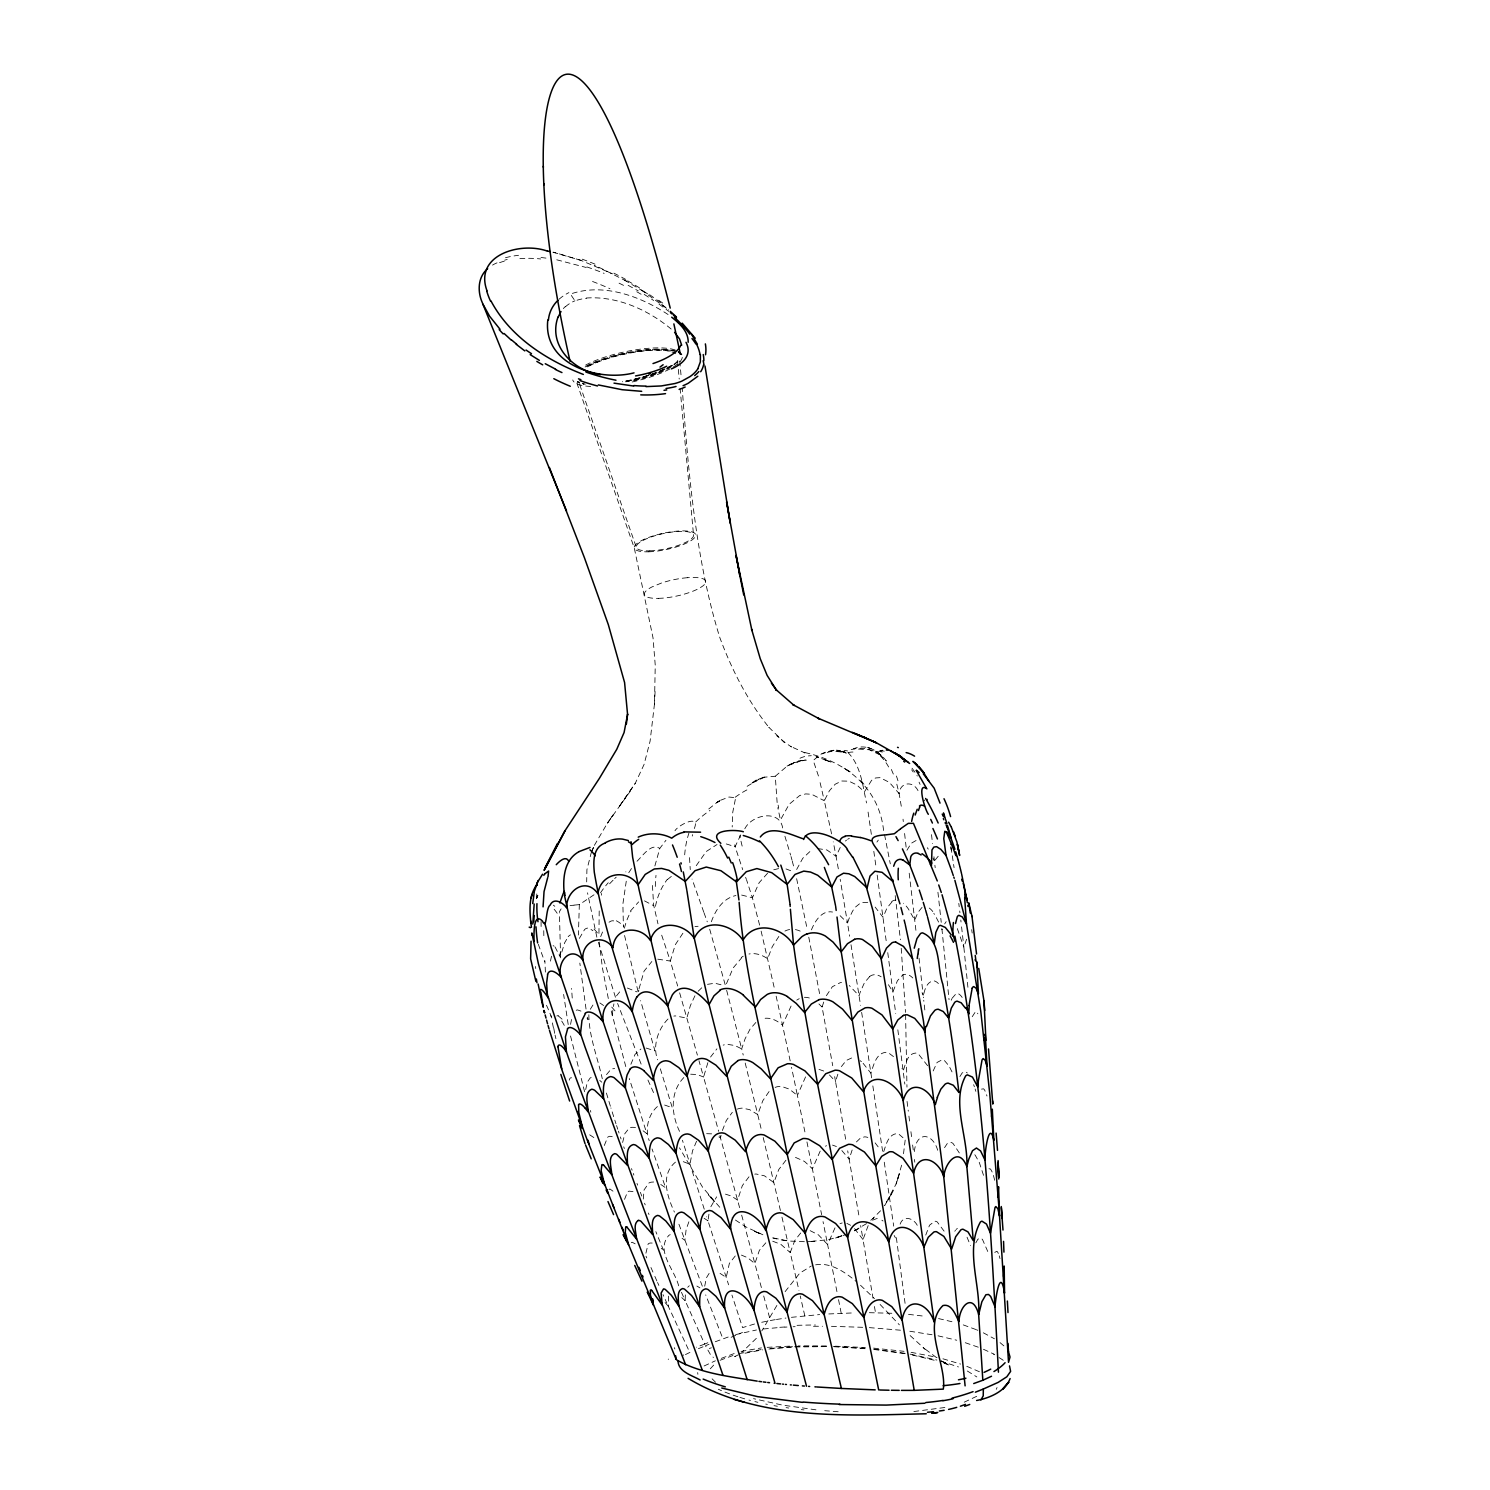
<?xml version="1.0" encoding="UTF-8"?>
<svg xmlns="http://www.w3.org/2000/svg" width="1490" height="1490" viewBox="0 0 1490 1490"><rect width="100%" height="100%" fill="white"/><g stroke="black" fill="none" stroke-linecap="round" stroke-linejoin="round"><path stroke-width="0.75" stroke-dasharray="5 3.75" d="M697.674 1372.588L697.879 1374.283M554.653 1033.315L553.442 1026.256M689.516 857.625L690.261 869.62M655.097 691.546L654.464 704.546L655.246 665.248L653.03 637.869L634.312 548.115L576.351 381.514M652.452 885.451L653.607 904.933L657.984 923.8M801.601 760.515L787.521 765.804L775.284 776.234L777.277 804.656M678.639 1285.795C674.746 1269.797 655.228 1250.799 668.861 1235.359A7.655 7.077 50 0 1 670.202 1234.688M594.026 894.782L579.331 904.616L578.399 935.068M654.482 703.932L650.087 741.201L644.053 764.5L635.299 783.274L618.685 807.338L635.299 783.274M685.344 1294.885L685.158 1300.696L704.677 1344.073L707.825 1342.732M905.175 1140.092L903.368 1154.936M599.204 910.93L598.906 936.726M536.419 897.483L536.847 893.907M624.534 1199.357L627.569 1191.851A8.698 6.146 60.9 0 1 629.246 1191.125L633.585 1191.739M612.129 1015.156L613.899 1003.869M704.696 1286.205L706.409 1277.843L709.575 1272.665M585.7 1089.562L587.284 1082.224L590.04 1078.145A8.4 6.221 78 0 1 591.847 1077.307L592.499 1077.214M604.325 1145.475L607.641 1137.261A9.089 6.537 66.7 0 1 609.969 1136.255L614.495 1137.168M638.633 991.483L638.819 990.142M545.396 972.095L544.893 960.789M570.558 1024.356L571.825 1017.931M639.024 988.82L644.034 971.201L651.838 961.516M708.942 1214.182L707.974 1220.813L728.61 1284.808M588.848 1014.746C588.923 1036.351 597.658 1057.639 602.295 1078.779M654.874 865.969L659.791 848.406L665.956 840.267M601.55 895.192L601.625 893.441M721.067 1135.305L720.471 1137.894L739.804 1208.334M626.266 881.205L622.876 904.076L623.435 927.227M997.052 1387.544L996.251 1389.332M561.786 952.129L564.598 942.872L568.193 936.707M692.254 836.058L692.589 834.624M569.236 1080.194L569.832 1078.574A10.821 3.986 68.8 0 1 570.763 1077.829L571.583 1077.792M905.082 1303.359L896.067 1235.452M927.208 800.763L927.674 799.068M901.636 1165.18L896.105 1183.973L884.65 1205.578L893.311 1190.622L890.033 1196.991M537.22 896.57L536.437 898.619L538.02 895.024L536.437 898.768L538.374 894.577L540.106 895.118M668.619 1296.17L668.339 1306.358L688.566 1349.847M914.357 1151.546C916.406 1130.668 933.094 1132.735 937.918 1151.044M925.756 1235.08L929.537 1225.208L934.751 1221.204A15.366 7.487 77 0 1 937.229 1221.93L945.442 1232.956M630.885 1064.288L635.057 1054.361L640.905 1049.034M883.7 1151.658C886.01 1145.084 888.003 1135.119 896.105 1133.704A18.104 10.095 75.8 0 1 899.085 1134.337L905.529 1139.924M972.225 1016.702L975.559 1011.58A18.662 4.302 82.9 0 1 977.868 1013.777M694.284 828.552C700.598 813.689 678.322 824.957 674.97 830.75M942.369 929.537L941.587 929.108M722.371 1130.5L726.319 1120.499L732.316 1112.322M600.675 936.651L603.599 929.313M726.45 983.735L733.136 967.96L741.48 958.033M896.682 1182.259L899.439 1173.859L896.105 1183.973M591.474 851.814L586.911 869.732L586.688 881.912M933.168 1070.938L937.098 1062.426L942.313 1059.725A20.711 8.549 78.5 0 1 944.716 1060.88L948.962 1065.853L953.47 1074.756M823.728 1002.062L822.089 1007.054L832.724 1065.723M579.349 938.421L584.657 929.443A6.09 4.34 -57.4 0 1 587.786 928.065A7.487 5.327 -57.6 0 1 589.034 928.158L592.927 930.71M837.864 1074.197L835.518 1081.442L845.892 1140.446M590.282 1009.27L594.193 1003.031M710.842 1206.732L716.634 1196.842M711.363 921.77C715.293 910.26 723.19 898.172 735.911 895.527M852.15 1150.001L849.151 1159.164L859.283 1217.796M707.862 1062.668L703.578 1077.046L718.664 1131.338M951.235 1000.237L951.812 998.877M796.647 869.49L802.719 858.352L810.374 851.125M811.435 929.853C814.862 921.323 821.716 909.98 832.538 912.029M975.82 1242.865L977.887 1239.177L980.737 1238.227A15.44 5.308 80.1 0 1 982.543 1239.587L989.043 1254.431M935.05 860.121L940.469 853.491M593.504 847.344L590.934 853.342L593.318 847.885M536.307 898.377L537.722 895.583L536.307 898.377L537.499 895.937L536.847 897.222M906.944 850.231L911.228 843.303L916.238 840.397M594.361 845.351L607.51 822.983L630.196 791.376M959.895 1076.544L962.223 1072.874L965.352 1071.813A20.227 6.891 80.1 0 1 967.327 1073.005M616.543 995.823L621.665 989.416M826.391 995.674L832.37 986.715L840.341 982.636A25.609 15.813 74.6 0 1 841.552 982.599M952.11 998.263L956.096 993.681A24.119 8.065 80.1 0 1 962.559 998.021M606.505 1074.625L610.732 1069.559A8.4 7.636 84.4 0 1 613.005 1068.721L614.662 1068.609M944.548 1147.654L947.156 1143.687L950.732 1142.383A17.973 7.45 78.4 0 1 953.041 1143.482L959.653 1153.428M688.883 1221.781L686.145 1229.474L684.879 1240.295L680.166 1236.886M696.24 865.69L706.186 851.554L717.044 844.513M868.167 1225.581L863.027 1239.587L873.028 1298.181M609 1189.765L609.187 1189.43A9.648 2.961 62.8 0 1 609.987 1189.02L614.904 1192.559M944.66 923.912L946.169 921.639M776.886 1305.445L761.781 1330.961M740.735 834.884L735.11 846.693L742.709 869.657M900.146 1224.147C903.499 1214.108 914.953 1218.82 917.803 1226.568M694.955 995.767L690.392 1005.508L686.834 1018.08L675.119 1015.882A17.265 15.757 73.1 0 0 673.834 1016.124M696.556 1141.21L692.515 1150.876L689.963 1164.249L681.34 1160.915M630.475 910.949L638.651 901.897M710.544 1057.025L716.913 1048.83M840.23 847.493L836.039 856.229L838.777 871.296M841.366 1066.616L846.245 1060.47L851.684 1057.956A21.922 13.615 74.7 0 1 855.186 1058.217M994.743 1252.382L996.922 1251.321A12.162 2.961 83.2 0 1 998.077 1252.904L998.449 1253.723M785.118 1291.644L799.739 1273.186L811.324 1265.979M954.811 1231.243L955.425 1230.274M888.226 1200.065L889.269 1198.444M876.921 842.055L878.299 840.099M791.078 1006.029L782.511 1025.064L790.184 1060.899M805.568 1076.898L797.392 1095.411L805.606 1135.305M631.499 868.521L628.314 873.401A5.681 4.153 -33.1 0 0 625.781 871.855M710.302 1368.807L715.703 1362.903M820.189 1151.1L812.404 1168.775L804.507 1161.418L795.902 1157.562A21.624 15.999 73.4 0 0 791.954 1157.544M834.996 1227.853L827.602 1244.523L837.361 1293.711M744.795 828.775C751.929 814.322 780.481 808.94 782.753 828.719M856.433 1141.936L860.289 1138.211L864.479 1136.87A18.923 11.827 74.6 0 1 867.851 1137.466M687.728 1287.267L689.293 1285.74M637.012 861.239C642.674 855.949 651.056 842.744 659.791 848.406M966.6 939.203L963.844 947.119L968.072 988.876M778.86 936.428L772.286 946.671L767.629 958.796A35.388 26.168 72.6 0 0 748.986 954.01M756.343 1338.337L741.815 1352.38M880.571 1210.755L872.488 1218.857M698.158 991.278L702.274 987.274M609.596 883.793L614.215 879.007M769.082 1091.537L762.806 1100.737L757.721 1114.539L761.781 1131.469M561.115 908.863L559.383 911.787M682.904 933.243L675.305 944.697L670.314 961.069L677.689 986.045M667.427 879.528L672.4 875.58M956.059 1229.492L957.362 1228.412M683.836 1077.549C669.625 1092.226 671.226 1114.669 679.794 1131.86M614.662 878.579L616.208 877.182M981.5 1089.134L983.549 1088.836A15.999 3.855 82.9 0 1 984.816 1090.438L986.995 1096.025M708.756 808.958L716.988 802.477M755.84 1022.475L750.047 1029.124L745.056 1038.865L741.685 1048.885L743.231 1055.069M845.426 841.031L846.525 840.118M800.689 1232.994L794.859 1240.425L790.203 1252.55L798.957 1290.396M668.004 1019.011C657.947 1029.18 652.396 1046.166 657.63 1059.781M748.986 1176.802L742.337 1185.612L737.569 1200.158L731.627 1196.135L725.071 1194.012M785.919 1160.244L778.749 1169.557L773.869 1182.594L764.389 1175.796L756.063 1173.99A18.942 15.254 74.6 0 0 754.797 1174.139M870.793 1220.273L873.904 1217.684L870.924 1220.142M747.142 786.31L762.042 777.408L775.284 776.234M767.574 873.233L759.174 882.676L752.394 897.762L759.788 925.7M891.895 901.99L887.016 907.932L883.03 917.318L875.152 907.093M869.694 976.546L864.461 982.674L860.233 992.154A104.188 57.57 75.9 0 0 859.06 995.748L849.263 985.467M609.019 922.217L610.881 921.155A5.923 4.88 -45.8 0 1 613.154 920.783L615.91 921.528M765.823 1242.828L759.397 1250.315L754.871 1263.576L761.781 1288.999M657.407 1106.567C648.15 1114.408 644.816 1129.55 649.212 1140.632M866.547 1223.625L852.857 1231.634L859.004 1228.449M872.563 1220.198L876.493 1218.652A16.297 10.281 74.4 0 1 879.659 1219.118L880.758 1219.584M796.778 1000.107L799.236 998.673M717.901 801.862L716.671 802.682L720.285 800.428M719.074 801.136L717.137 802.384L720.955 800.074L718.199 801.676M847.642 839.298L849.337 838.311M675.436 1162.144C660.089 1174.921 667.222 1196.768 674.43 1212.096M672.865 365.199L654.967 373.841L625.409 381.906M735.259 1255.958L729.374 1263.371L726.207 1277.414L716.969 1271.342M976.695 1396.316L962.95 1402.779M756.324 779.941L750.643 783.74L765.916 776.532L757.013 779.754M492.538 265.09L494.438 264.028A43.136 23.821 3.8 0 1 498.778 262.166M720.564 800.26L728.964 797.038L735.669 797.709L732.763 812.199L732.205 826.969M685.456 1354.596L691.062 1351.821M704.1 1365.976L715.386 1360.798M738.109 1354.913L734.663 1356.682L739.413 1354.559M851.181 749.675C863.38 745.82 878.988 750.345 886.327 761.018L878.467 753.176L881 755.169M791.395 763.737L786.962 766.139L797.392 761.018L806.686 760.179L804.824 760.068M825.441 1146.22L826.559 1145.68M720.061 1360.277L735.24 1354.671M709.035 1344.297L705.478 1345.768L710.6 1354.838A12.013 6.5 67.7 0 0 712.537 1356.757L713.505 1357.446M698.4 1348.674L703.448 1346.606M704.677 1344.073L696.351 1347.202M721.29 1358.377L735.818 1352.939M715.275 1341.745L729.876 1336.4M988.969 1168.737L990.552 1169.054L992.619 1172.854M840.025 1223.625L842.204 1222.955M811.473 1241.468L814.695 1241.245L810.225 1241.524L828.812 1239.624L843.601 1235.247M793.611 762.787L805.233 760.086M773.738 869.788L778.898 868.521M841.869 1235.862L838.386 1237.073L845.445 1234.67M707.508 984.331L714.827 983.232L723.004 985.225M775.135 1087.402L776.439 1086.955A24.641 18.122 73.3 0 1 781.896 1086.527L789.327 1089.134L797.392 1095.411L791.507 1067.231M735.632 1334.612L756.454 1329.974M835.573 1238.004L838.758 1237.091M754.536 1323.995L742.579 1327.609L731.944 1295.071M504.682 260.135L507.233 259.483M741.07 1351.411L761.464 1347.891M882.601 750.196L879.808 750.736L884.669 751.258M815.626 1264.842C831.159 1262.011 845.556 1272.646 856.75 1281.884M745.019 1353.218L762.601 1349.847M738.947 1353.628L761.632 1349.493M761.707 1322.282L770.367 1320.531A157.493 52.951 -21.3 0 1 776.476 1319.451M694.973 926.631L698.102 926.259M944.865 1407.491L912.457 1411.719M776.458 1319.47L785.956 1318.054M657.742 959.169L670.314 961.069L660.927 932.87M690.671 1074.197L697.45 1074.569L703.578 1077.046L698.959 1060.694M791.413 1317.328L819.649 1314.571M570.037 905.603L573.017 905.268M763.402 1328.987L779.643 1327.478M574.693 905.063L579.331 904.616M574.358 905.101L573.352 905.231M586.352 298.019C617.586 295.877 648.541 309.957 672.064 329.793M768.896 1349.046L794.189 1346.997L828.421 1346.588M817.6 848.574L826.857 849.952L836.039 856.229L833.245 841.85M687.225 577.692L682.755 578.176A32.575 8.586 -12.2 0 0 673.741 579.722L671.543 580.206A30.452 8.046 -12.2 0 0 661.541 583L651.912 586.967A30.452 8.046 -12.2 0 0 646.474 590.506L645.747 591.213A32.575 8.586 -12.2 0 0 644.313 593.97L645.021 595.777A31.327 8.27 -12.2 0 0 658.524 598.347M770.107 1348.45L792.587 1346.699M767.145 1347.351L789.346 1346.159A337.653 89.102 -12.2 0 1 791.283 1346.085M828.794 1313.957L854.441 1312.858M807.804 1241.617L812.981 1241.356M784.895 1327.143L786.962 1327.031M658.412 598.365L662.249 598.179A32.631 8.605 -12.2 0 0 669.96 597.285L671.822 596.987A30.042 7.934 -12.2 0 0 680.315 595.199L684.823 593.97A31.327 8.27 -12.2 0 0 700.561 587.507L702.87 585.943A30.042 7.934 -12.2 0 0 705.385 583.186L705.608 582.646A32.538 8.586 -12.2 0 0 704.938 579.964L704.36 579.498A30.396 8.027 -12.2 0 0 702.144 578.493A31.327 8.27 -12.2 0 0 687.3 577.729M793.108 1326.752L795.139 1326.677M794.785 1346.625L828.831 1346.327M804.358 1241.691L788.322 1241.021L771.187 1237.538L776.737 1238.935M813.484 1326.268L822.536 1326.249M869.322 1312.69L894.41 1313.342M831.457 1326.323L865.038 1327.385M826.447 1345.973L809.089 1345.842A337.653 89.102 -12.2 0 0 798.007 1345.936M837.026 751.016L844.513 751.779M653.644 1181.998L651.111 1182.185A8.698 8.102 54.5 0 0 648.876 1183.06L644.071 1189.895L643.214 1199.785M835.369 1346.178L865.355 1347.537M834.083 1346.737L868.912 1348.934M833.469 1346.401L865.466 1348.338M741.648 895.062L752.394 897.762L746.583 879.938M869.359 1327.627L902.214 1330.346M838.181 1411.756L824.715 1410.695M873.531 1348.115L904.039 1351.318M646.101 1048.047L654.967 1050.897L640.607 1000.628M881.596 750.681L884.296 751.165M908.528 1314.366L925.346 1316.322M541 257.491L548.19 258.385M873.643 1349.418L904.207 1353.553M804.004 1409.913L801.229 1409.615M874.313 1349.139L905.585 1353.404M815.98 1409.838L782.362 1405.089L753.53 1398.644M627.365 988.038L637.05 991.93M652.192 1243.051L650.217 1243.014A7.655 5.476 58.4 0 0 648.131 1244.02L645.859 1253.425M909.813 1331.241L934.696 1335.17M788.732 1408.031L786.087 1407.64M772.733 1241.226L780.872 1244.355L790.203 1252.55L781.859 1216.715M664.615 1105.04L672.269 1107.685L660.182 1068.293M635.485 1127.39L631.89 1127.297A9.089 8.456 66.3 0 0 628.855 1128.507L624.794 1133.741L622.466 1143.109L621.758 1141.023M911.079 1352.324L937.024 1357.315M781.226 1239.904L786.981 1240.835M726.263 843.936L735.11 846.693L734.7 844.867M711.643 1133.853L706.539 1133.667A14.658 13.112 78 0 0 705.366 1133.909M777.37 1406.243L773.981 1405.647M644.5 900.873L653.719 905.715M556.757 259.8L586.24 267.492M910.036 1354.131L936.893 1360.053M912.29 1355.006L937.769 1361.096M938.57 1318.576L955.407 1322.543M582.311 383.638L585.291 384.252M767.369 1404.381L765.748 1404.046M938.029 1335.822L956.748 1340.236M553.069 252.257L580.932 260.359L612.558 273.843M741.424 1255.101L747.645 1257.709L754.871 1263.576L741.405 1214.201M757.907 1402.313L754.89 1401.587M785.994 868.931L792.699 871.482M832.538 1145.102L836.393 1146.518M810.15 1230.666L818.401 1234.856L827.602 1244.523L823.039 1221.632M942.947 1358.787L960.603 1364.076M748.986 1400.06L750.439 1400.451M842.446 751.258L846.301 753.102L833.86 750.066L821.977 753.81L832.035 751.183L845.389 752.282L843.917 751.724M867.776 902.325L860.941 902.642L855.186 907.298A59.339 32.575 75.8 0 0 852.317 911.638L849.598 917.263A99.551 54.72 75.7 0 0 847.512 923.036L849.654 936.223M744.721 1398.849L739.226 1397.173M940.842 1361.096L958.443 1366.945M965.278 1342.714L978.409 1347.239M963.248 1324.889L975.913 1329.527M558.266 1015.882L562.214 1019.272M762.899 1234.782L745.95 1226.94L732.074 1217.851M580.932 260.359L555.863 252.872A103.294 57.607 6.3 0 0 553.107 252.164M943.934 1363.071L949.894 1365.492L942.891 1361.841M883.589 830.489C878.821 786.273 843.824 760.421 802.738 752.115L804.917 752.916L790.221 746.229L791.525 746.956L783.908 741.871L768.84 727.288L769.455 728.033C747.514 700.803 731.758 669.643 719.856 637.683C696.016 561.581 688.306 472.703 682.29 388.834M818.699 757.591L816.036 756.641L825.683 760.068M553.125 945.647L554.057 946.15M966.787 1366.311L979.675 1371.862M846.86 1223.383L850.604 1225.283M976.546 1329.788L977.812 1330.309M983.456 1349.27L993.942 1354.093M754.294 1231.206L760.217 1233.72M755.374 1231.634L761.185 1234.148M823.746 1071.031L819.705 1069.634A23.207 15.794 73.7 0 0 817.116 1069.448M579.386 382.762L577.356 381.85A53.118 14.025 -12.2 0 0 583.465 384.327M983.344 1332.805L994.463 1338.802M599.874 1002.938L603.599 1005.527M628.11 285.335L638.279 290.885M696.873 1286.056L699.89 1287.844M941.14 1360.929L945.275 1363.145L941.736 1360.966M626.657 281.275L603.338 269.429A173.008 87.742 7.8 0 0 594.193 265.239M967.327 1371.005L976.825 1376.946M624.366 280.008L643.121 291.183M704.118 1218.261L707.974 1220.813L706.67 1216.79M660.778 1184.476L665.639 1187.791L652.043 1148.958M644.202 294.387L653.7 300.496M718.906 1136.889L720.471 1137.894L719.856 1135.659M641.203 289.935L666.812 308.486M580.951 1011.095L577.468 1009.903A5.569 4.079 -82.9 0 0 575.661 1010.667M877.014 752.133L879.212 753.586C872.339 747.589 862.17 744.814 853.621 748.781L869.192 749.749L881.372 755.523L875.915 751.817L879.64 754.014M875.636 751.221L879.212 753.586M643.065 1130.798L646.846 1133.592L629.302 1078.537M881.875 1220.198L883.011 1220.999M668.079 314.52C640.029 296.156 603.58 282.597 570.391 294.051L575.01 300.924A45.948 32.165 17.1 0 1 586.464 298.279M936.428 1357.539L922.869 1347.351L925.029 1349.195L907.596 1333.252M658.99 304.109L668.768 311.336M553.386 905.175L554.802 906.293M840.118 915.698L847.493 923.018L840.174 879.268M1000.069 1342.639L1003.943 1345.936M860.14 1060.675L861.425 1061.681M635.15 1243.833L632.188 1242.269A8.102 2.756 61.5 0 0 631.369 1242.697M783.908 741.871L784.82 742.653L776.644 735.632M599.781 1080.418L601.755 1082.168M661.262 1248.303L662.38 1249.272M681.787 1297.622L685.158 1300.696L681.396 1292.147M847.996 752.543C861.052 765.748 862.617 785.826 866.565 802.961M860.512 1285.255L874.481 1298.628M818.923 1003.943L822.089 1007.054L821.605 1004.409M829.464 1074.979L835.518 1081.442L834.083 1073.34M893.479 1056.596L889.009 1053.244A21.009 11.641 75.9 0 0 885.842 1052.331C875.99 1053.207 873.568 1065.518 870.905 1073.173L862.729 1062.836M938.402 983.586L937.545 982.748A24.101 9.853 78.4 0 0 934.156 980.904C926.557 980.997 923.632 991.67 923.465 997.723M841.85 1150.559L849.151 1159.164L847.698 1150.839M712.108 1378.827L715.572 1382.273M593.858 1137.559L589.146 1134.467A10.728 3.353 64.6 0 0 588.569 1134.784M555.025 946.951L560.65 957.846M719.745 1207.254L702.703 1187.418L679.477 1147.822M880.106 1304.476L899.383 1324.852M854.534 1228.598L863.027 1239.587L860.624 1225.6M538.281 944.232L544.725 961.795M875.114 1142.867L880.329 1149.703M860.661 780.406L864.349 784.671L862.021 781.971M665.062 1302.484L668.339 1306.358L665.211 1299.485M918.008 790.631C913.128 780.648 900.128 781.915 899.122 793.593L901.822 809.405M911.657 769.827L913.221 772.006M888.413 984.685L892.901 991.8L897.446 980.681L902.586 975.112A25.721 12.367 77.2 0 1 912.811 977.98M927.32 847.736L928.233 849.114M587.041 1018.117L588.029 1019.644L587.563 1017.223M927.618 1065.723L918.511 1054.119A20.692 10.002 77.1 0 0 915.717 1053.057C907.205 1053.56 905.454 1064.605 903.163 1071.049L901.897 1068.665M894.13 1235.452L895.453 1237.911M891.374 769.473L894.317 776.383M919.051 782.157L920.075 784.373M938.607 922.068L935.236 915.586A37.269 14.919 78 0 0 933.82 913.37M922.031 992.712L923.185 995.19L918.045 949.093M957.325 928.624L963.844 947.119L961.274 924.098M967.047 1237.203L970.437 1245.491M663.013 1294.624L663.721 1296.207M674.281 1347.649L674.896 1349.009M657.556 1282.462L658.878 1285.442M933.001 858.128L933.988 860.382M647.945 1080.026L653.98 1093.623M656.885 1280.99L653.607 1273.577M652.955 1272.088L650.273 1265.979M646.027 1256.238L646.772 1257.932M663.534 1250.315L655.861 1231.653M641.128 1064.102L617.605 1003.478M721.905 1336.158L705.701 1294.903M648.392 1212.99L649.007 1214.555M644.555 1203.212L645.207 1204.889M702.33 1286.205L677.875 1221.465M703.783 912.159L692.049 879.063M641.799 1196.079L640.365 1192.317M704.044 912.849L707.266 921.844M636.994 1183.432L637.646 1185.146M745.615 877.331L746.341 879.268M633.287 1173.449L633.883 1175.088M631.499 1168.588L632.095 1170.209M973.64 1084.701L974.385 1086.769M579.74 384.681L636.342 547.389M623.733 1146.76L624.347 1148.529M615.445 997.238L597.397 939.128M620.361 1136.945L621.051 1138.956M618.406 1131.134L619.039 1133.033M617.773 1129.234L616.562 1125.546M614.811 1120.163L615.966 1123.739M704.249 1209.191L682.42 1140.223M613.675 1116.643L610.919 1107.945M590.338 1110.46L590.878 1112.155M975.112 1089.004L975.857 1091.369M709.706 929.22L725.257 985.02M610.379 1106.213L605.517 1090.047M999.231 1255.846L1000.013 1258.584M784.913 836.244L790.613 855.13M584.601 1091.723L570.018 1033.911M625.781 1066.579L610.434 1007.948M983.53 1175.331L979.284 1162.461L975.242 1155.253A17.712 6.09 80.1 0 0 973.957 1154.098M679.645 992.843L697.394 1055.125M791.022 856.545L792.028 860.158M993.457 1175.424L994.724 1180.397M638.037 991.39L624.347 934.603M896.812 784.206L899.122 793.593L889.362 782.38L880.087 777.65L875.636 777.948L871.613 780.294L864.442 791.823L856.787 784.951L848.89 781.17L841.682 781.002L835.145 784.261L829.427 790.743L824.287 800.726L831.774 834.661M763.7 1295.983L770.367 1320.531M596.857 937.191L587.526 892.808M792.27 861.09L794.412 869.396M818.457 776.011L813.223 760.459L819.947 754.853A93.032 43.936 42.2 0 1 836.654 750.476M726.654 990.347L741.685 1048.885L734.98 1045.533L727.362 1044.341A24.566 19.687 73.4 0 0 723.19 1045.123M745.205 1063.041L757.721 1114.539L749.582 1109.622L742.262 1108.132A21.81 17.47 74.1 0 0 737.01 1109.249M761.129 931.157L774.372 988.28M820.115 782.678L824.287 800.726L811.659 794.282L805.718 793.909L799.757 795.492L789.123 804.321L780.462 819.966L777.817 807.729M763.215 1137.541L780.425 1210.532M555.919 1038.679L555.062 1035.122M796.629 878.672L807.282 929.592M804.824 1315.838L800.242 1295.983M884.557 834.735L890.294 863.846M776.141 996.158L782.511 1025.064L778.302 1022.028A30.955 22.741 73.2 0 0 761.614 1018.918M608.311 998.524L602.388 967.755L599.241 941.978M553.405 1027.802L551.933 1020.631M806.947 1141.936L821.642 1214.685M808.772 937.173L820.189 996.829M838.535 1299.634L841.235 1313.305M550.946 1015.603L551.188 1016.813M568.212 1024.524L563.63 994.426M586.036 1009.084L579.833 963.099M950.937 847.438L951.793 852.578M874.444 1306.506L875.505 1312.746M950.806 846.73L951.365 850.101L950.359 843.657M851.014 944.753L860.568 1005.377M952.296 855.782L954.066 867.646M868.074 812.069L871.389 834.568M861.648 1012.38L871.706 1078.369M872.842 1085.912L882.601 1151.155M884.259 1162.219L893.721 1226.14M971.704 929.648L972.188 933.038M873.811 851.349L876.195 868.093M877.182 875.058L886.308 941.755M895.192 895.602L900.407 939.743M887.761 952.632L895.732 1013.517M897.837 1029.795L904.84 1084.105M907.056 1101.427L908.304 1111.168M908.919 1116.084L909.887 1123.572M911.545 1136.647L910.874 1131.301M912.625 1145.009L913.37 1150.876M914.469 1159.481L914.804 1162.2M535.748 968.556L535.487 966.488M958.796 903.406L959.206 906.795M959.728 911.023L959.933 912.737M909.198 873.196L916.313 933.727M960.808 920.038L961.031 922.012M906.125 847.158L904.262 830.507M937.936 892.268L941.233 922.31M934.9 865.299L935.18 867.664M903.033 819.183L903.294 821.567M931.529 834.624L932.498 843.545M924.824 1009.978L923.744 1000.218M934.36 860.531L933.951 856.731M941.904 928.698L949.037 999.66M679.738 361.064L681.228 377.268M677.54 360.673L679.216 379.056M680.073 388.238L693.558 535.264M901.226 948.292L905.492 1012.362M560.594 956.692L559.402 912.513M905.603 1014.653L906.963 1087.123M543.831 935.683L543.738 929.239M912.01 768.188A45.52 29.651 67.9 0 1 917.281 776.029M924.284 800.018A64.275 34.214 66.2 0 1 924.489 800.838M541.112 926.519A157.847 13.075 85.8 0 1 541.075 919.386M572.235 998.039A181.519 21.382 84.6 0 1 571.583 988.429M554.15 909.291A90.015 36.3 -87.5 0 1 558.247 914.935M550.499 961.125A35.332 20.711 -76.8 0 1 552.66 952.464M684.674 854.813A116.723 73.438 61.9 0 1 688.92 833.134M695.718 821.958A190.664 140.284 38.1 0 1 710.041 810.392M655.321 886.476A130.245 92.752 55.3 0 1 656.01 875.356M655.47 906.311A80.628 69.155 50.1 0 1 667.278 879.398M709.296 1348.45A48.704 2.198 -16.1 0 1 711.4 1347.817M668.265 1359.513A75.096 11.324 -25.7 0 1 668.377 1359.029M559.774 955.313A102.512 92.231 -52.4 0 1 560.445 951.961M568.174 936.689A6.463 4.34 -62.7 0 1 570.484 934.882M561.73 1021.097A54.422 24.157 80.6 0 1 565.455 1027.634M556.813 1015.975A9.126 4.451 83.1 0 1 558.266 1015.77M546.476 1005.266A84.558 11.603 75.3 0 1 552.902 1020.874M741.219 957.567A35.388 26.168 72.6 0 1 743.249 956.207M799.981 758.242A50.362 32.836 47.1 0 1 811.305 755.709M844.085 750.345A76.884 45.072 57.7 0 1 847.605 750.96M848.145 752.729A63.046 22.387 45.4 0 1 852.969 752.04M611.72 1007.072A86.755 66.286 81.2 0 1 615.146 1011.077M616.339 920.783A35.332 29.781 -51.2 0 1 623.658 926.37M624.422 928.177A78.504 72.321 -3.7 0 1 631.034 911.21M731.124 1337.294A48.704 5.737 -22.6 0 1 742.486 1332.47M804.395 997.294A29.055 19.705 73.8 0 1 812.125 999.101M896.403 776.011A65.858 44.886 61.6 0 1 898.917 784.206M880.441 755.97A37.026 28.049 60.5 0 1 890.126 769.957M877.536 752.282A37.641 8.437 43.5 0 1 882.937 752.282M922.087 907.466A30.228 12.162 78.5 0 0 921.695 907.764L917.896 912.55L914.748 920.094L908.397 908.993A31.756 15.068 76.7 0 0 903.462 903.257M929.276 908.062A30.228 12.162 78.5 0 1 933.876 912.997M742.169 846.115A72.991 32.463 68.5 0 1 739.841 835.648M735.222 797.225A189.696 124.936 41.4 0 1 749.116 788.787M778.674 808.12A67.441 27.826 69.3 0 1 778.134 805.121M891.746 901.525A31.756 15.068 76.7 0 1 895.676 900.09M869.676 976.49A26.801 14.788 76 0 1 881.149 976.825M683.053 1355.49A75.096 8.698 -28.9 0 1 683.631 1354.876M600.507 892.864A90.015 83.068 -25.6 0 1 608.255 882.75M594.044 929.127A47.605 33.972 -63.7 0 1 598.719 934.882M784.932 931.082A33.823 22.965 73.3 0 1 789.7 929.518M795.437 929.611A33.823 22.965 73.3 0 1 803.11 932.684M682.271 357.339A56.024 14.788 -12.2 0 1 631.462 382.148M590.655 386.45A56.024 14.788 -12.2 0 1 572.756 379.95M586.799 365.907A56.024 14.788 -12.2 0 1 676.386 351.249M678.006 361.101A53.118 14.025 -12.2 0 1 631.257 381.403M588.904 366A53.118 14.025 -12.2 0 1 675.883 352.944M658.692 300.235A254.585 86.755 16.1 0 1 663.944 303.941M636.789 291.761A264.14 153.116 -1.6 0 1 642.73 295.225M619.058 283.156A255.237 108.472 9.1 0 1 625.428 286.322M592.536 281.48A230.894 110.39 6.2 0 1 609.932 288.669M586.874 266.933A197.127 99.16 4.6 0 1 604.139 273.396M519.88 258.664A65.225 38.852 2.5 0 1 540.646 258.962M505.482 257.733A54.311 28.273 0.5 0 1 518.539 255.293M499.56 262.687A45.184 22.573 0.7 0 1 505.445 260.862M582.18 259.167A193.179 101.413 7.2 0 1 595.385 264.289M613.861 273.154A276.097 136.596 8.4 0 1 625.707 279.394M627.644 280.846A233.837 112.495 9.1 0 1 642.19 289.6M643.382 291.09A284.162 133.541 9.9 0 1 649.007 294.834M649.584 294.685A247.992 115.997 10 0 1 662.324 304.035M661.56 304.202A266.114 123.409 10.3 0 1 668.582 309.92M565.343 306.847A46.004 32.612 18 0 1 574.917 300.812M563.35 308.579A51.889 36.412 16.3 0 1 565.138 306.716M559.067 299.248A62.319 43.173 15.8 0 1 568.901 292.617M737.885 1396.745A552.25 145.722 -12.2 0 1 718.292 1389.22M779.829 1327.311A202.1 61.854 -14.5 0 1 785.081 1326.994M797.02 1325.336A358.308 104.3 -13.9 0 1 815.421 1325.001M993.625 1354.205A426.755 115.382 -13.1 0 1 994.705 1354.764M999.082 1357.595A331.786 90.033 -13.3 0 1 1003.962 1360.836M677.559 361.083A53.547 14.136 -12.2 0 1 625.651 381.831M584.173 383.936A53.547 14.136 -12.2 0 1 582.814 383.638M579.349 382.539A53.547 14.136 -12.2 0 1 577.561 381.626M585.123 366.968A53.547 14.136 -12.2 0 1 634.256 351.379A53.547 14.136 -12.2 0 1 676.162 352.068M671.543 365.329A54.627 14.416 -12.2 0 1 622.671 381.626M579.238 382.241A54.627 14.416 -12.2 0 1 578.157 381.831M585.589 365.106A54.627 14.416 -12.2 0 1 675.976 350.318M664.335 368.887A51.032 13.466 -12.2 0 1 622.354 381.757M587.209 366.894A51.032 13.466 -12.2 0 1 636.342 351.733A51.032 13.466 -12.2 0 1 675.38 353.707M612.986 815.049L607.417 823.15L613.042 815.123M839.112 750.625L836.616 750.14L844.867 752.413L838.032 750.289L840.528 750.904L839.112 750.625M868.931 747.906L867.739 747.552L872.563 749.284L868.931 747.906M828.868 761.278L822.759 758.987L832.035 762.507L828.868 761.278M848.425 770.814L843.247 767.704L851.591 772.751L848.425 770.814M878.858 753.381L876.586 751.612L880.106 754.387L878.858 753.381M714.232 1201.517L708.271 1194.645L714.25 1201.592M648.802 551.803A31.402 8.288 -12.2 0 0 695.7 535.45A31.402 8.288 -12.2 0 0 650.385 536.828A31.402 8.288 -12.2 0 0 648.802 551.803M649.864 550.834A29.26 7.711 -12.2 0 0 693.539 535.618A29.26 7.711 -12.2 0 0 651.335 536.903A29.26 7.711 -12.2 0 0 649.864 550.834"/><path stroke-width="1.5" d="M954.885 936.111C983.158 1079.524 990.831 1226.382 998.449 1372.178M964.663 897.65L966.488 923.912L980.793 1011.431L989.714 1093.25L999.194 1210.681L1008.525 1362.344L1010.015 1357.055L1008.488 1351.654A156.431 52.392 -20.9 0 0 1007.892 1350.629M688.175 342.29C688.51 331.432 679.477 323.46 671.711 317.202M1003.571 1276.502L1004.185 1266.034L1004.558 1293.208C1000.237 1265.625 995.506 1298.777 995.022 1306.767L990.664 1296.43L988.522 1294.438L985.896 1294.754L981.873 1301.738L978.669 1314.627L982.823 1380.262L973.715 1383.558M984.76 1040.411L984.853 1037.934M997.685 1197.327L998.542 1186.71L999.566 1216.119L997.853 1208.707L995.86 1206.565A5.364 1.565 -81.3 0 0 994.985 1207.682L990.477 1233.18L986.473 1224.054L981.985 1221.185A4.973 3.036 -67.8 0 0 980.364 1222.079C964.905 1249.98 980.588 1284.194 978.669 1314.627C972.933 1291.905 959.411 1305.668 958.964 1321.593C955.686 1315.521 951.886 1303.34 942.984 1305.538C921.677 1325.951 946.951 1364.635 943.3 1389.127L914.227 1390.356A156.431 25.013 -4.9 0 1 907.987 1390.375L901.413 1390.375M991.558 1116.699L992.303 1109.175L993.867 1140.316C989.043 1118.524 984.573 1153.968 984.909 1159.909L980.606 1150.969L976.453 1148.026L972.504 1150.727L968.798 1159.127L966.842 1166.577L973.268 1240.593L967.997 1231.895L962.95 1229.213A4.973 3.818 -52.5 0 0 960.882 1229.846L955.686 1236.7L951.626 1249.141L943.859 1236.383L936.521 1231.69A5.364 4.638 -13.8 0 0 933.895 1232.006L928.233 1237.296L923.912 1247.186C917.914 1229.082 894.931 1216.008 888.748 1242.064L914.227 1390.356M531.837 933.224L531.949 935.18M533.774 921.733L534.184 915.549M532.731 903.536L534.351 891.299L538.151 880.515M969.003 1005.657L972.188 988.224M531.055 941.196L530.626 958.815L535.879 981.351M985.02 1035.364L985.244 1033.986L987.051 1066.114L985.188 1060.284L983.232 1058.608A7.264 2.105 -83.5 0 0 982.022 1060.061L978.39 1080.641A107.504 31.327 -83.9 0 0 977.794 1086.955L972.467 1077.084L967.438 1074.867A6.258 3.93 -71.3 0 0 965.669 1075.91C950.937 1102.805 968.332 1137.093 966.842 1166.577C958.759 1145.587 944.846 1162.982 943.766 1176.802C938.7 1159.723 918.641 1150.336 913.593 1173.282L934.211 1322.096C928.307 1302.595 906.218 1294.456 902.12 1320.065L891.821 1306.674L882.415 1300.398A12.162 9.108 44.6 0 0 878.709 1299.876C870.011 1300.696 866.305 1310.306 863.846 1317.421L852.336 1303.62L842.241 1297.213A15.44 10.672 51.5 0 0 838.386 1296.691C829.595 1297.492 826.186 1307.401 824.1 1314.627L812.497 1300.677L802.738 1294.288A15.552 9.964 55 0 0 799.161 1293.823C790.724 1294.996 788.601 1305.166 787.055 1312.075L806.518 1386.221M626.377 724.01L627.625 714.101L624.087 732.521L616.767 749.302L599.446 778.283L564.468 831.55L544.092 870.365L565.101 830.787M537.22 884.352C528.615 895.006 529.509 910.129 530.887 923.018M955.481 923.558L957.251 916.834A7.096 3.315 -89.4 0 1 958.89 915.326L962.316 916.946L966.488 923.912L954.866 880.292M534.165 904.02L532.805 924.135M547.817 319.922C542.546 364.584 598.812 382.055 634.032 372.854M557.968 1046.781L561.786 1069.448L586.408 1137.857L625.241 1236.57L676.106 1359.253A157.493 24.492 -4.7 0 0 677.205 1360.24C701.511 1373.706 730.175 1376.592 757.199 1381.137M914.227 948.199L916.983 938.514L920.503 933.578A5.103 4.358 -77.8 0 1 922.627 932.889C941.531 940.916 936.856 967.55 942.798 984.164C949.503 1020.054 954.568 1056.242 958.927 1092.487L953.358 1085.279L948.143 1083.118A6.332 5.029 -54.9 0 0 945.126 1084.161L940.861 1089.134L937.247 1097.348M803.65 839.503C808.418 824.231 841.757 838.609 847.493 849.505M893.665 866.23L894.857 862.989A7.934 6.817 68.6 0 1 901.059 859.339M531.092 898.097L532.116 894.335M915.158 815.049L917.207 809.256M578.623 1105.152L578.809 1112.527L582.292 1126.868L578.474 1119.959L580.523 1124.969M926.519 1026.442L930.449 1015.901L934.863 1010.313A6.5 5.308 -61.5 0 1 938.253 1009.251L943.207 1011.487L948.664 1018.08L951.29 1008.153L954.718 1002.342A6.444 4.321 -75 0 1 957.157 1001.168L961.199 1002.807L965.278 1007.985M547.668 974.814L546.607 983.177L547.389 994.668L568.342 1057.472L614.085 1180.713L685.642 1364.784M1010.108 1378.585C1005.229 1391.623 989.155 1398.16 976.602 1400.488M678.025 1361.134C678.471 1371.824 692.179 1375.456 700.132 1379.982M547.594 877.982L544.036 891.635L543.068 906.87M548.003 876.921L548.599 871.054L544.837 873.811M760.31 836.989C770.107 824.082 790.799 834.624 802.775 838.665M883.626 860.084C877.871 846.376 859.413 836.169 886.252 834.847M558.191 317.053L559.83 313.757M578.921 851.721C564.486 859.618 562.773 877.498 564.114 892.212M536.735 883.495L542.565 874.22M544.912 868.037L557.521 843.396M697.823 368.719L700.337 361.884L700.393 354.601M675.678 1355.826L676.106 1359.253M543.813 875.3L544.632 874.109M637.087 996.866C645.952 984.648 661.076 997.667 667.557 1005.824L672.232 995.096A51.796 30.601 57.4 0 1 674.653 992.116C686.424 981.407 701.418 995.469 709.072 1004.577L787.055 1312.075L775.88 1298.2L766.791 1291.923A15.366 8.94 57.6 0 0 763.55 1291.513C755.635 1293.19 754.89 1303.359 753.791 1309.878C746.527 1293.301 722.594 1277.824 724.606 1308.09L715.945 1296.337L708.122 1289.576A16.297 7.152 61.8 0 0 705.534 1288.869C698.27 1290.638 700.039 1301.049 699.592 1306.711L691.583 1295.536L684.618 1289.204A17.489 6.407 63.2 0 0 682.401 1288.589C676.125 1291.029 678.863 1300.453 678.639 1305.706L671.338 1295.257L665.285 1289.446A18.737 5.457 63.7 0 0 663.497 1288.924L661.094 1293.096L662.231 1305.11L651.67 1290.396M567.578 1029.05L565.436 1036.835L566.386 1051.884L565.455 1050.674M965.092 893.944L966.47 897.334M630.046 1069.261L627.197 1074.718A85.917 38.889 61.5 0 0 625.428 1087.979L723.004 1375.382M556.254 864.703C558.918 861.797 565.79 855.055 568.659 861.09M585.384 1013.61L581.975 1020.427L580.355 1034.768M697.823 376.244L688.343 383.191A45.575 20.134 -4.9 0 1 683.053 385.687M487.658 268.703C477.768 276.972 477.359 291.556 482.294 302.619L566.498 510.884M900.705 828.663L908.267 823.374L913.445 823.318L937.285 880.962M900.426 828.906L898.358 830.526M980.941 1399.929L983.232 1395.851L983.344 1389.015L998.17 1382.385L1006.83 1376.779L1010.611 1371.396L1009.512 1365.902M919.404 806.015L919.591 805.867A6.482 3.8 49.6 0 1 924.489 806.146M897.483 831.215L894.317 833.748L887.072 834.717M660.014 367.08L663.125 364.733M579.163 851.554L590.021 847.419M719.875 990.626L713.971 995.823L709.072 1004.577L694.265 938.29L686.909 890.741M605.424 842.968C592.834 847.102 593.318 861.369 594.286 872.171C607.399 950.993 640.029 1025.381 660.107 1102.451L747.179 1379.703M991.521 1376.238L982.823 1380.262M638.223 837.138C648.69 832.277 661.784 832.929 671.729 838.181A37.641 26.95 -77.4 0 1 683.873 832.314M737.96 1060.619L731.255 1066.281L726.412 1076.022L715.926 1065.145L706.837 1059.465A24.268 14.267 57.4 0 0 701.529 1058.44C692.496 1058.794 688.79 1068.907 687.058 1076.339L678.788 1067.585L670.295 1061.849A24.66 12.889 59.6 0 0 665.49 1060.787C656.215 1061.476 654.315 1072.93 653.216 1080.287L644.295 1071.217M903.424 1015.435L897.855 1019.942L892.734 1029.069L913.593 1173.282L902.94 1158.289L892.938 1151.938A9.797 8.083 28.6 0 0 889.4 1151.789L881.67 1156.315L875.785 1165.832L888.748 1242.064C880.72 1223.756 854.478 1209.731 847.624 1237.315L878.69 1389.965M806.798 934.007L805.364 934.621A36.449 29.074 40.6 0 0 801.806 936.744L793.574 945.107L796.088 962.708L817.6 1084.236L847.624 1237.315L835.629 1223.495L824.994 1216.976A17.712 12.255 51.4 0 0 820.897 1216.362C812.031 1216.641 807.617 1226.028 805.252 1233.329L841.403 1388.457L875.189 1389.872M983.177 1389.09L975.373 1392.2M964.663 1406.281L969.748 1404.455M854.552 939.352L847.493 943.692L841.217 951.831L875.785 1165.832L864.442 1152.031L852.541 1144.767A15.999 12.032 44.9 0 0 848.406 1144.357L839.578 1148.287L832.109 1159.425L819.705 1145.717L808.623 1139.161A20.227 14.043 51.3 0 0 802.924 1138.546L794.189 1142.923L787.26 1154.564L805.252 1233.329L793.22 1219.621L782.995 1213.326A17.973 11.529 54.9 0 0 779.177 1212.841C770.609 1213.661 767.574 1223.495 765.823 1230.535C757.479 1213.307 731.385 1199.301 730.528 1229.157L721.067 1217.628L712.146 1211.128A18.104 9.331 59.7 0 0 709.017 1210.551C700.747 1211.91 700.654 1222.843 699.834 1229.362L691.062 1218.466L684.059 1212.953A18.923 8.418 61.6 0 0 681.247 1212.134C672.977 1213.363 674.374 1225.004 673.871 1231.168L665.862 1221.018L659.716 1216.082A20.189 7.562 63 0 0 657.332 1215.467C650.124 1217.926 652.862 1228.561 652.583 1234.409L640.905 1221.223A21.624 6.537 63.8 0 0 638.26 1220.422M818.736 999.827L811.324 1004.055L804.581 1012.529L796.2 1003.403L787.409 996.642M956.748 1407.342L955.835 1407.603A28.534 7.525 -12.2 0 1 948.59 1409.41M845.184 836.505L844.774 836.579A6.482 6.128 18.1 0 0 839.913 840.919M638.26 1220.422C632.579 1224.184 636.398 1233.385 636.509 1239.028L626.88 1227.052M683.891 831.886L700.579 832.184M666.756 389.933L664 390.305M931.716 1413.228L937.154 1412.576M932.461 1413.153L937.75 1412.501M933.541 1411.701L927.469 1412.278M924.936 1403.245L886.327 1405.089L839.187 1404.549M926.259 1413.768C846.841 1415.574 758.671 1420.92 688.101 1378.343M901.506 758.131L905.92 760.589M645.952 386.618L661.281 385.947L674.896 383.526A38.982 18.942 -1.4 0 0 681.973 381.067L689.982 376.616A57.104 27.863 -1.2 0 0 694.638 372.742A54.311 26.615 -0.8 0 0 697.879 368.738M899.215 1390.356L891.355 1390.263M889.064 1390.226L879.845 1390.002M886.233 749.992L887.928 750.14M641.706 391.33L622.15 389.71L598.328 384.923M841.403 1388.457L817.06 1386.985M851.535 836.225L860.382 837.548M815.999 1386.911L814.918 1386.836M808.586 1386.37L809.647 1386.464M802.384 1385.886L804.432 1386.054M798.305 1385.551L793.295 1385.123M802.495 1402.369L757.74 1396.67L721.775 1388.028M790.333 1384.862L791.32 1384.936M633.697 386.059L614.01 383.135M785.454 1384.396L786.422 1384.489M782.567 1384.117L783.535 1384.21M780.667 1383.912L776.886 1383.521M774.111 1383.223L775.024 1383.316L697.786 1114.446L658.263 971.238L639.136 889.996L632.654 857.383L630.996 841.682M769.529 1382.701L767.722 1382.478M895.732 942.09L903.48 946.392L912.55 958.703L923.428 1020.892L943.468 1174.176L965.11 1385.868M765.935 1382.273L763.271 1381.938M761.52 1381.714L758.913 1381.379M901.059 859.562L901.45 859.618A10.3 8.94 64.1 0 1 903.108 860.14M547.426 251.139C520.643 241.454 473.764 254.809 487.007 290.829M600.693 374.642C575.606 371.662 550.536 348.604 556.645 321.672A63.418 43.75 10.5 0 1 558.079 317.016M743.361 831.755C735.334 829.111 705.794 829.688 720.843 843.321M890.238 750.587L902.176 757.572M734.365 1399.483L744.236 1402.183M578.493 378.833L580.895 379.671M918.119 853.435L921.137 854.962M916.425 770.237L919.162 772.602M628.389 840.546L622.503 839.112A93.032 49.114 -85.8 0 0 605.387 842.707M583.354 374.437C546.364 360.189 510.027 336.833 490.992 300.98M899.215 755.747L876.437 742.821L817.749 718.068L819.481 718.925L792.904 704.64L794.151 705.459L775.973 689.591L776.644 690.447L767.126 675.398L760.254 658.729L751.575 629.153L751.929 630.493L736.004 555.472L739.897 575.643L726.599 501.907L730.249 523.139L704.993 366.037M852.187 732.335L865.876 738.053L854.962 733.49M903.108 860.103L909.775 864.982L918.008 886.401M555.677 369.203L545.247 363.728M539.38 360.375L530.179 354.62M603.58 1165.087L611.72 1174.511C611.72 1168.365 607.194 1156.724 614.606 1153.651A24.548 7.58 63.7 0 1 616.767 1154.34L627.42 1165.217C627.756 1158.792 625.111 1146.965 633.231 1144.581A23.207 8.828 62.9 0 1 635.783 1145.195L642.246 1150.057L649.044 1158.028C649.64 1151.342 648.671 1139.869 657.053 1137.894A21.922 9.871 61.6 0 1 661.038 1138.844L668.433 1144.488L675.957 1153.241C676.851 1146.238 677.913 1134.337 687.114 1133.946A21.009 10.914 59.6 0 1 690.522 1134.765L698.549 1140.26L708.197 1151.137C709.631 1143.929 712.35 1133.257 721.346 1132.884A20.692 12.106 57.5 0 1 725.071 1133.555L735.222 1140.167L745.503 1151.677C747.552 1144.469 751.5 1135.082 760.179 1134.542A20.711 13.317 54.8 0 1 764.202 1135.026L774.875 1141.172L787.26 1154.564C770.926 1070.677 745.801 987.796 739.133 902.288M904.318 759.509L895.192 753.027L909.645 763.457M906.069 760.701L908.397 762.452M524.797 350.895L516.211 344.302M743.417 995.376L755.449 1007.091L760.645 999.492L767.22 994.426A27.788 19.668 50.9 0 1 787.446 996.493M926.948 788.862C916.313 780.965 924.88 809.647 928.326 814.285M670.37 312.621L671.934 313.924M917.318 765.022L912.942 761.371L922.85 771.41L929.071 781.449M898.936 755.002L904.393 759.602M914.432 762.657L924.415 773.534L918.79 766.4M673.48 315.228L676.479 317.854M511.443 340.279L504.086 333.481M903.666 761.185L904.654 762.079M923.241 773.757L934.156 788.173L940.022 803.129M676.441 317.016L673.424 314.222A266.114 123.409 10.3 0 0 670.258 311.354M682.178 323.162L695.234 338.23M600.973 1019.402L603.115 1021.656L625.316 1087.886L614.104 1077.68A26.969 10.337 62.9 0 0 610.397 1076.618C601.42 1078.853 603.785 1091.649 603.413 1098.633L594.752 1090.326A28.142 8.716 63.9 0 0 591.66 1089.246C583.558 1092.636 588.196 1105.17 588.159 1111.931L585.309 1108.299M632.039 1011.524C620.231 992.657 600.563 999.604 603.115 1021.656L570.558 922.645L564.449 895.36M500.007 329.253L489.614 316.234L482.946 304.221M674.597 332.344L679.514 338.919L681.694 345.233M930.431 864.256L931.436 865.615L931.976 849.952L933.839 847.102L936.577 846.655L940.898 849.412L946.038 855.484L951.216 869.508M771.392 683.091L776.346 690.019M691.453 334.114L697.413 344.283M852.802 856.936L864.517 880.46L873.084 911.154M951.29 934.9L945.293 927.413L940.488 925.365A5.103 3.8 -85.8 0 0 938.7 926.277L935.832 932.386L934.286 943.412L927.525 916.909M653.179 1301.757L647.312 1292.072L653.458 1305.24L650.422 1295.071L650.348 1290.116A16.185 2.961 63.5 0 1 651.652 1290.34M895.956 836.635L896.496 837.604M935.105 1104.5C929.611 1087.737 909.086 1077.94 903.238 1100.533C897.818 1083.249 871.762 1067.715 863.418 1091.704L851.759 1077.996L839.429 1070.714A17.955 13.615 44.7 0 0 835.089 1070.193L825.739 1073.731L817.6 1084.236L804.935 1070.863L793.462 1064.437A23.02 16.092 51.2 0 0 787.465 1063.748L778.134 1067.79L770.479 1078.834L761.26 1068.907L752.86 1062.612A25.405 16.39 54.7 0 0 737.923 1060.545M896.794 838.125L898.135 840.602M948.646 822.182L951.16 826.857M926.296 787.931L916.257 770.479M626.657 1241.3L625.521 1239.159M625.036 1238.227L623.193 1234.595L628.631 1244.914L625.26 1232.416L625.726 1226.847A18.942 3.8 63.6 0 1 626.862 1227.034M884.11 861.052L892.845 881.465L899.941 903.871M824.361 867.422L831.513 886.233L835.536 905.603M607.808 1193.416L606.113 1189.988M902.418 848.89L909.775 864.982L910.744 856.974A10.3 8.381 64.6 0 1 911.452 855.484L911.694 855.204A7.934 6.537 68.5 0 1 918.138 853.36M951.421 827.341L956.897 841.906L959.635 855.446L957.418 844.383L959.076 852.69M602.798 1183.19L600.097 1177.044L604.791 1185.407L601.14 1170.619L601.867 1164.752A21.81 4.563 63.8 0 1 603.562 1165.068M780.797 865.094L787.13 884.352L789.998 904.002M587.507 1140.055L589.127 1143.91M728.778 857.122L731.292 863.008M930.729 819.388L932.405 823.057M582.106 1128.433L581.007 1126.012M634.721 1265.438L641.929 1281.177M561.73 1068.982L549.456 1030.354M943.338 818.569L943.878 819.779M652.546 1298.777L653.346 1300.602M942.239 814.099L943.151 816.222M642.376 1275.403L643.065 1277.005M638.893 1267.32L640.29 1270.579M613.563 1214.629L607.976 1201.555M945.126 822.648L945.554 823.691M624.701 1233.795L625.409 1235.489M623.323 1230.479L621.963 1227.201M943.468 812.87L944.66 816.446M946.169 825.162L946.802 826.708M618.629 1219.137L619.952 1222.359M613.936 1207.664L612.558 1204.274M585.589 1145.046L591.213 1158.848M947.007 827.192L947.975 829.613M606.635 1189.486L608.144 1193.266M549.382 467.488L584.378 557.595L608.311 624.608L624.589 682.532L627.569 714.511M948.273 830.396L954.922 849.263M953.47 831.662L955.183 836.095M569.627 1101.035L560.836 1074.402M702.33 1370.353L585.011 1046.986L551.244 947.957L544.744 922.887M587.712 1140.073L588.457 1142.104L588.252 1140.93M585.048 1143.705L579.498 1125.658M938.719 884.967L941.289 892.473M951.533 870.402L952.501 873.214M577.617 1111.596L578.195 1113.254M952.762 873.978L953.283 875.524M919.274 890.07L919.591 891.001M919.907 891.951L922.459 899.811M531.93 933.224L538.393 963.695L547.389 994.668M953.805 877.089L954.215 878.281M942.053 894.764L954.922 941.308M944.977 817.395L945.312 818.476M945.684 819.649L946.988 823.877M923.26 902.363L925.327 909.217M955.705 851.833L956.468 854.385M947.491 825.516L951.123 838.013L947.435 832.295L944.79 831.308L943.766 838.609L946.038 855.484M956.673 855.074L956.971 856.098M544.055 1010.462L544.576 1012.716L544.092 1010.984M925.644 910.297L927.208 915.791M680.949 862.747L681.265 863.883M549.009 1028.808L548.078 1025.53M957.176 856.806L957.977 859.618M547.575 1023.798L546.551 1020.073M958.182 860.326L958.666 862.133M900.947 907.503L902.81 914.599M546.011 1018.098L545.172 1014.932M958.852 862.859L959.541 865.448M544.222 1011.319L544.576 1012.716M959.728 866.193L960.193 868.093M963.304 883.551L967.401 902.791M543.235 1007.445L541.839 1001.708M960.398 868.856L961.553 873.662M670.221 308.095C573.874 -73.792 501.888 61.09 570.055 361.306M969.04 904.039L972.039 916.574M904.151 920.056L905.138 924.117M978.725 968.388L983.977 1000.926L985.933 1040.393M905.38 925.16L912.55 958.703M541.596 1000.665L538.132 984.052M961.739 874.518L966.935 900.202L966.358 897.054M683.277 871.911L686.741 889.679M673.871 323.889L680.409 354.341M948.534 834.996L949.018 837.287M736.097 879.957L738.947 899.979M543.105 1006.327L540.814 991.968M873.252 911.992L873.755 914.506M944.232 817.339L943.598 813.764M739.543 573.855L743.734 594.957M975.186 959.504L975.429 960.733M873.922 915.363L892.734 1029.069L882.005 1014.913L871.967 1008.246A12.162 10.374 26.5 0 0 865.038 1007.91L857.923 1012.027L851.87 1020.203L842.521 1009.102L832.854 1001.783A20.599 15.999 44.6 0 0 818.681 999.716M971.964 916.108L976.546 953.954M967.83 905.268L968.034 906.479M983.996 1037.58L984.462 1040.411M536.363 978.986L536.959 982.73M968.761 902.716L970.269 913.035M988.522 1048.96L992.787 1104.053L992.675 1100.998M835.648 906.33L836.188 910.427M975.224 955.369L975.931 960.901M530.608 920.783L531.446 927.264M837.007 917.021L841.217 951.831L833.078 942.108L825.33 935.999A22.909 18.346 42.1 0 0 806.872 934.1M996.121 1133.089L997.518 1150.373M1001.261 1206.527L1002.994 1230.051M1002.193 1217.572L1002.286 1218.652L1001.355 1207.645M984.741 1010.481L983.977 1000.926M790.054 904.709L790.184 906.442M790.389 909.273L793.574 945.107C783.125 927.451 754.741 919.628 742.951 940.246C732.205 923.707 703.895 917.058 694.265 938.29C683.91 922.422 656.177 918.808 650.385 940.488C640.104 924.675 614.215 926.873 612.967 947.845C602.034 931.809 580.579 941.904 583 960.23C570.968 944.213 556.608 962.037 560.855 976.434M1008.488 1351.654L1007.948 1343.365M1007.37 1301.031L1008.004 1312.56M543.329 166.284L543.384 167.308M544.073 183.68L544.129 184.779M1003.552 1241.393L1003.943 1252.121M998.766 1179L998.151 1162.181L998.71 1177.454L998.375 1168.067M998.095 1160.561L998.71 1177.454M631.034 843.154L631.034 843.321A76.884 37.101 76.9 0 0 628.445 841.887M892.771 879.733L892.845 881.465L882.061 872.321L874.891 871.24L870.03 876.027L867.124 887.891L854.739 876.548L848.872 873.792L843.526 873.214L836.989 876.977L831.737 887.053L817.712 875.263L810.541 872.06L803.762 871.11L795.064 874.407L787.13 884.352L771.783 872.693L756.883 868.558L746.285 871.725L736.507 881.912L720.937 870.719L706.279 867.05L695.066 870.682L685.288 881.41L668.917 870.328L661.635 868.428L654.278 868.968L645.207 874.425L638.055 884.818C626.303 868.167 600.749 872.823 597.9 893.702C586.036 876.511 566.144 890.443 566.628 907.801C563.015 902.716 553.814 897.017 550.089 905.175C545.303 908.397 547.351 931.101 542.323 920.969C532.768 911.321 534.016 936.782 534.072 941.438M976.881 967.494L976.807 961.832L978.222 989.584A109.441 1.714 86.8 0 0 978.446 993.849L976.08 988.205L973.734 986.566A7.823 2.682 -85.5 0 0 972.169 988.168M805.364 835.722A79.845 60.308 67.9 0 1 828.626 864.721M759.49 840.826A65.541 34.345 64.1 0 1 778.469 866.696M743.305 835.499A120.057 89.381 65.6 0 1 759.49 841.794M700.747 836.672A126.408 83.589 68.7 0 1 714.958 842.502M720.266 845.091A45.52 19.091 67.4 0 1 727.604 858.054M732.652 862.617A64.275 35.294 69.2 0 1 737.345 880.199M944.008 798.714A64.89 34.717 65.1 0 1 950.583 816.595M906.162 752.618A120.057 35.76 69.1 0 1 914.581 756.175M925.644 798.472A79.845 22.573 67.5 0 1 938.16 823.02M946.318 832.053A121.621 40.118 67.3 0 1 955.854 855.595M932.908 828.496A93.125 8.4 67.2 0 1 937.452 838.982M911.657 821.381A69.024 34.549 72.3 0 1 913.78 813.149M918.511 810.56A26.317 14.118 65.9 0 1 919.945 806.742M921.993 853.658A46.469 44.197 -67.3 0 1 931.827 863.12M860.4 837.473A69.024 68.54 -76.5 0 1 870.924 840.751M898.265 879.789A46.469 27.565 83.4 0 1 898.34 868.242M845.109 836.039A26.317 26.056 56.8 0 1 851.554 835.853M847.233 849.747A96.086 78.746 66.7 0 1 852.522 857.16M538.002 921.733A72.991 45.985 66.7 0 1 536.959 903.685M537.629 942.891A79.883 30.75 75.3 0 1 536.009 926.836M529.155 927.19A80.628 7.245 76.6 0 1 530.291 927.749M578.474 1104.872A27.099 5.643 64.1 0 1 585.328 1108.355M567.411 1028.715A34.922 10.616 64.4 0 1 580.336 1034.582M547.519 974.553A43.117 12.032 64.4 0 1 561.004 977.086M585.197 1013.256A34.289 13.149 63.2 0 1 600.973 1019.272M632.226 1011.691A77.312 40.528 59.8 0 1 636.975 996.717M959.97 1383.502A48.593 10.188 -5.4 0 1 943.133 1385.681M589.947 849.84A50.362 18.886 84.4 0 1 595.181 855.837M565.027 895.49A67.441 43.21 66.5 0 1 564.673 892.361M557.912 1046.688A29.949 5.774 65.4 0 1 565.325 1050.189M965.893 1378.213A76.102 29.353 -2.1 0 1 958.461 1379.796M629.972 1069.168A28.645 12.982 61.4 0 1 644.276 1070.919M924.526 1031.899A95.453 71.557 -61.9 0 1 925.905 1026.387M925.141 1031.899A104.356 94.578 -16.6 0 0 922.757 1027.97L914.748 1018.378L907.373 1014.839A7.823 7.04 -17.4 0 0 903.424 1015.454M917.244 958.498A105.865 64.2 -76.3 0 1 918.827 948.683M935.385 1104.518A83.906 64.163 -55.6 0 1 937.489 1097.385M854.515 939.259A12.311 11.212 23.2 0 1 862.524 939.519L872.265 946.467L881.447 958.834L886.513 948.087L892.044 942.76A7.096 6.686 -38.4 0 1 895.751 942.071M632.058 844.588A63.046 40.305 -84.8 0 1 638.707 839.317M672.493 844.96A37.026 6.277 70.8 0 1 677.205 857.253M679.533 863.995A65.858 25.758 72.1 0 1 681.452 871.52M539.976 990.273A34.028 4.619 64.6 0 1 548.488 998.375M719.596 990.161A30.955 20.264 55.2 0 1 743.51 995.152M559.886 902.996A189.696 64.629 88.4 0 1 564.133 891.355M965.706 1007.538A85.414 59.879 -65.9 0 1 968.966 1013.647M968.742 1014.075A93.721 31.439 -85.8 0 1 969.282 1005.694M897.539 747.347A126.408 51.554 66.9 0 1 898.321 747.607M961.721 879.286A22.685 3.222 80.4 0 1 962.223 881.13M950.099 935.888A113.817 92.864 -62.3 0 1 953.47 942.351M952.874 936.186A52.932 25.442 88.9 0 1 953.414 922.496M964.868 898.749A12.311 1.155 86.6 0 1 965.148 894.577M1005.08 1362.717A48.593 16.837 -17.9 0 1 993.942 1371.564M990.738 1369.124A76.102 34.307 -8.2 0 1 984.108 1372.327M678.527 352.143A56.024 14.788 -12.2 0 1 681.47 354.434M698.866 371.531A62.059 28.068 -3.9 0 1 694.694 375.573M703.559 364.864A74.668 37.082 5.8 0 1 700.691 371.718M703.15 360.748A93.889 46.786 3.1 0 1 703.876 364.882M703.243 354.546A114.935 56.359 -8.3 0 1 703.839 360.729M705.366 343.892A143.45 68.391 3.1 0 1 705.534 354.75M691.975 338.528A172.97 81.261 7.8 0 1 695.923 344.041M677.484 321.765A235.383 87.854 16.9 0 1 678.9 323.088M503.21 333.909A251.344 156.096 -12.2 0 1 499.187 329.625M516.657 344.19A262.035 131.809 5.9 0 1 511.871 340.186M531.502 353.689A260.75 169.413 -13.1 0 1 526.063 350.038M542.695 364.845A261.29 131.548 3 0 1 536.847 361.418M561.954 372.575A239.462 157.065 -10.9 0 1 555.379 369.464M570.298 386.264A221.209 139.11 -8.1 0 1 553.814 378.683M597.471 385.966A179.545 108.174 -5.5 0 1 579.945 380.583M665.527 393.639A70.049 34.4 -2.2 0 1 640.737 394.869M676.05 386.487A49.394 25.852 -0.2 0 1 666.03 388.462M685.158 387.028A45.222 24.641 0.1 0 1 679.123 389.412M645.99 386.096A84.502 44.085 -1.2 0 1 633.883 385.556M615.985 380.229A163.546 94.243 -2.5 0 1 585.98 372.072M490.527 301.073A161.628 96.831 -0.1 0 1 486.69 290.867M547.445 251.046A103.294 57.607 6.3 0 1 550.294 251.587M674.449 317.314A206.16 96.217 10 0 1 689.814 334.188M696.612 344.32A127.265 62.617 5.4 0 1 700.058 354.583M559.737 313.719A51.889 36.412 16.3 0 1 561.022 311.578M650.478 373.711A57.886 25.721 -6 0 1 648.839 374.214M680.781 345.289A58.24 20.972 -8 0 1 652.993 363.56M548.432 320.033A62.319 43.173 15.8 0 1 557.949 300.31M666.719 366.223A67.143 29.912 -5.6 0 1 635.578 375.908M685.996 342.328A66.882 30.396 6.9 0 1 671.375 368.887M725.332 1386.855A574.898 147.063 -11.4 0 1 703.15 1379.07M839.932 1404.157A551.728 143.431 -11.9 0 1 803.222 1402.053M943.077 1400.432A67.385 15.03 -10.4 0 1 925.867 1402.518M952.967 1398.775A45.24 11.715 -10.9 0 1 942.909 1400.73M973.063 1391.641A67.385 18.681 -10.8 0 1 952.129 1398.086M944.157 1410.285A47.494 12.535 -12.2 0 1 939.352 1411.011M965.483 1404.362A54.758 14.453 -12.2 0 1 960.398 1406.206M678.527 351.752A54.627 14.416 -12.2 0 1 680.148 353.633M1008.674 1382.329L1002.714 1389.108L1008.674 1382.329M537.089 884.52L535.562 886.289L537.089 884.52M872.954 741.256L862.747 736.712L876.437 742.821L872.954 741.256"/></g></svg>
